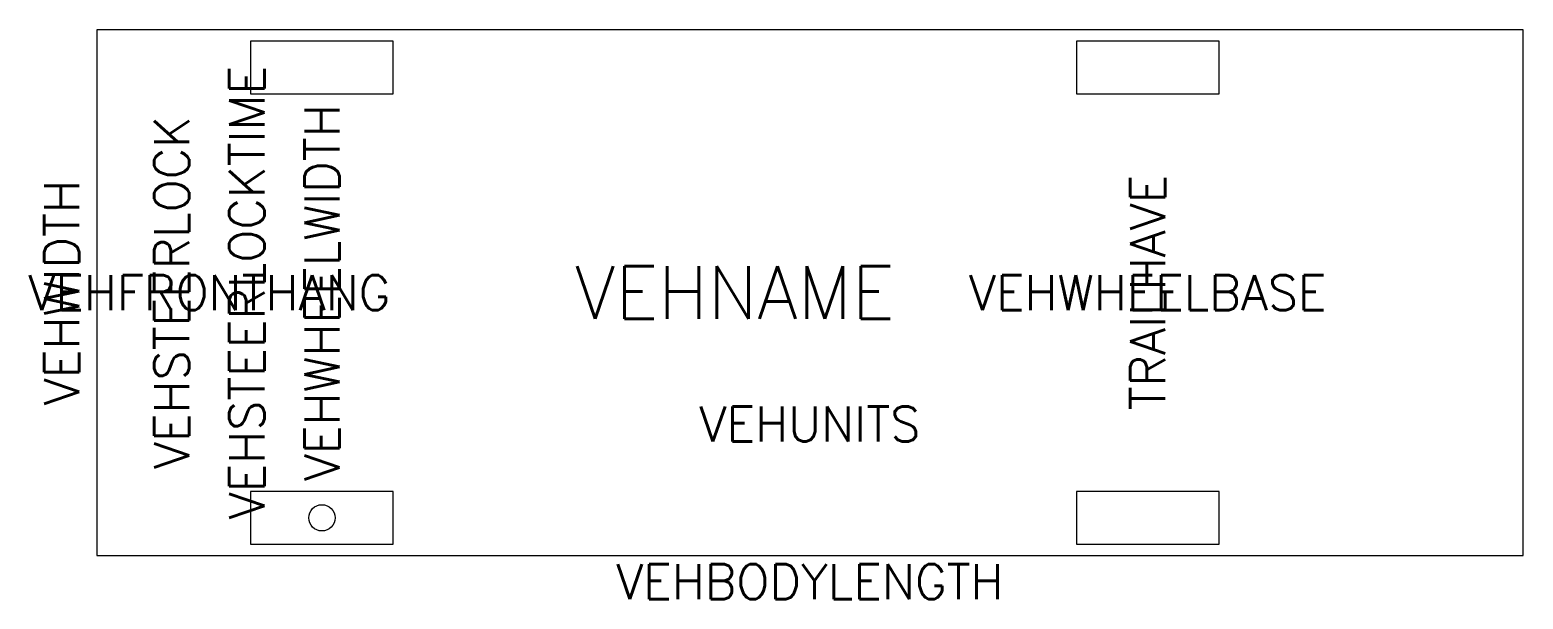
# Model space of a CAD drawing. Header units: feet. Extents: x -0.9 to 19, y -4.1 to 3.5.
import ezdxf
from ezdxf.enums import TextEntityAlignment as Align

# ---------------------------------------------------------------- set-up
doc = ezdxf.new("R2010")
doc.units = ezdxf.units.FT
doc.header["$LTSCALE"] = 100
doc.header["$MEASUREMENT"] = 0
doc.layers.add('AttributeLayer', color=7, linetype='Continuous')
doc.layers.add('C-TURN-TRCK-BODY', color=1, linetype='Continuous')
doc.styles.get("Standard").update_dxf_attribs({"font": 'simplex.shx', "height": 10})

msp = doc.modelspace()

# ---------------------------------------------------------------- linework, layer by layer
at = {"layer": 'C-TURN-TRCK-BODY'}
for points in [[(0, -3.5), (19, -3.5), (19, 3.5), (0, 3.5)], [(2.05, 2.65), (3.95, 2.65), (3.95, 3.35), (2.05, 3.35)], [(13.05, 2.65), (14.95, 2.65), (14.95, 3.35), (13.05, 3.35)], [(2.05, -3.35), (3.95, -3.35), (3.95, -2.65), (2.05, -2.65)], [(13.05, -3.35), (14.95, -3.35), (14.95, -2.65), (13.05, -2.65)]]:
    msp.add_lwpolyline(points, close=True, dxfattribs=at)
msp.add_circle((3, -3), 0.175, dxfattribs=at)

# ---------------------------------------------------------------- texts
at = {"layer": 'AttributeLayer', "flags": 8}
for tag, text, p in [('VEHSTEERLOCKTIME', '0.00', (2, 0)), ('VEHWHEELWIDTH', '6.00', (3, 0)), ('VEHSTEERLOCK', '28.6479', (1, 0)), ('VEHWIDTH', '7.00', (-0.467, 0)), ('TRAILHAVE', 'No', (14, 0))]:
    msp.add_attdef(tag, text=text, height=0.4667, rotation=90, dxfattribs=at).set_placement(p, align=Align.MIDDLE)
for tag, text, height, p in [('VEHFRONTHANG', '3.00', 0.4667, (1.5, 0)), ('VEHNAME', 'P', 0.7, (8.5, 0)), ('VEHWHEELBASE', '11.00', 0.4667, (14, 0)), ('VEHUNITS', 'M', 0.467, (9.5, -1.75)), ('VEHBODYLENGTH', '19.00', 0.4667, (9.5, -3.85))]:
    msp.add_attdef(tag, text=text, height=height, dxfattribs=at).set_placement(p, align=Align.MIDDLE)

doc.saveas('drawing.dxf')
